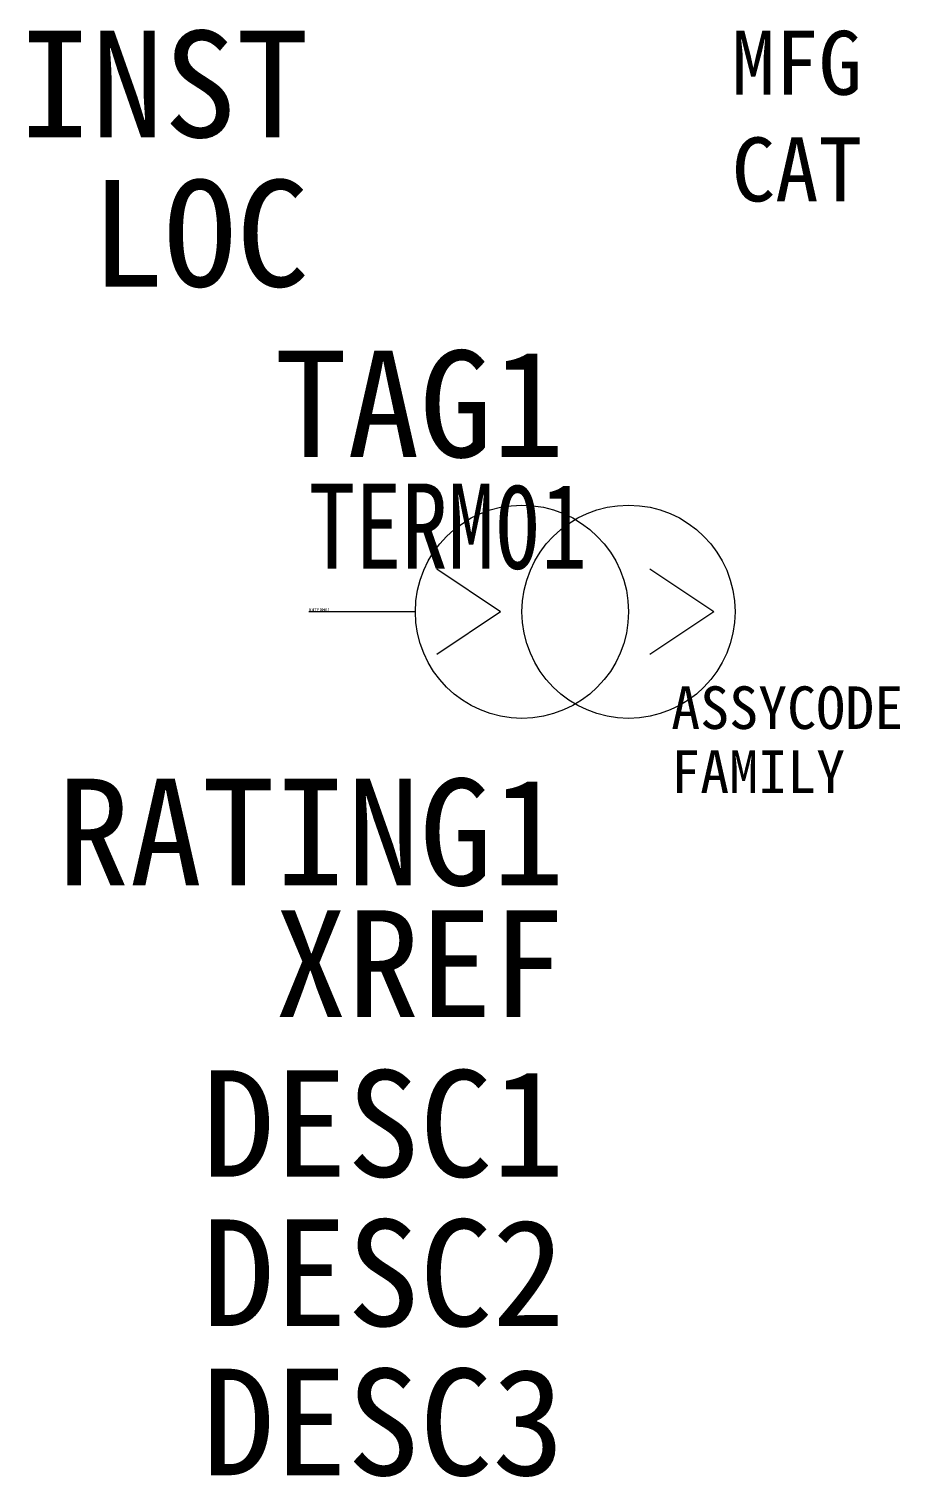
# Model space of a CAD drawing. Header units: millimetres. Extents: x -11.6 to 8.9, y -20.3 to 13.7.
import ezdxf
from ezdxf.enums import TextEntityAlignment as Align

# ---------------------------------------------------------------- set-up
doc = ezdxf.new("R2010")
doc.units = ezdxf.units.MM
doc.header["$LTSCALE"] = 12
doc.styles.add('WD_IEC', font='simhei.ttf')

msp = doc.modelspace()

# ---------------------------------------------------------------- linework, layer by layer
for p, q in [((-0.5, 0), (-2, 1)), ((4.5, 0), (3, 1)), ((-2.5, 0), (-5, 0)), ((-0.5, 0), (-2, -1)), ((4.5, 0), (3, -1))]:
    msp.add_line(p, q)
for centre in [(0, 0), (2.5, 0)]:
    msp.add_circle(centre, 2.5)

# ---------------------------------------------------------------- texts
at = {"style": 'WD_IEC'}
for tag, text, p in [('INST', '', (-5, 11.125)), ('LOC', '', (-5, 7.625)), ('TAG1', 'TV', (1, 3.625)), ('RATING1', '', (1, -6.415)), ('XREF', '', (1, -9.5)), ('DESC1', '', (1, -13.25)), ('DESC2', '', (1, -16.75)), ('DESC3', '', (1, -20.25))]:
    msp.add_attdef(tag, text=text, height=2.5, dxfattribs=at).set_placement(p, align=Align.RIGHT)
for tag, p, height, flags in [('MFG', (4.917, 12.122), 1.5, 9), ('CAT', (4.917, 9.622), 1.5, 9), ('X4TERM01', (-5, 0), 0.08, 1), ('ASSYCODE', (3.5, -2.75), 1, 1), ('FAMILY', (3.5, -4.25), 1, 1)]:
    msp.add_attdef(tag, p, '', height=height, dxfattribs=dict(at, flags=flags))
at = {"style": 'WD_IEC', "width": 0.8}
msp.add_attdef('TERM01', (-5, 1.007), '', height=2, dxfattribs=at)

doc.saveas('drawing.dxf')
